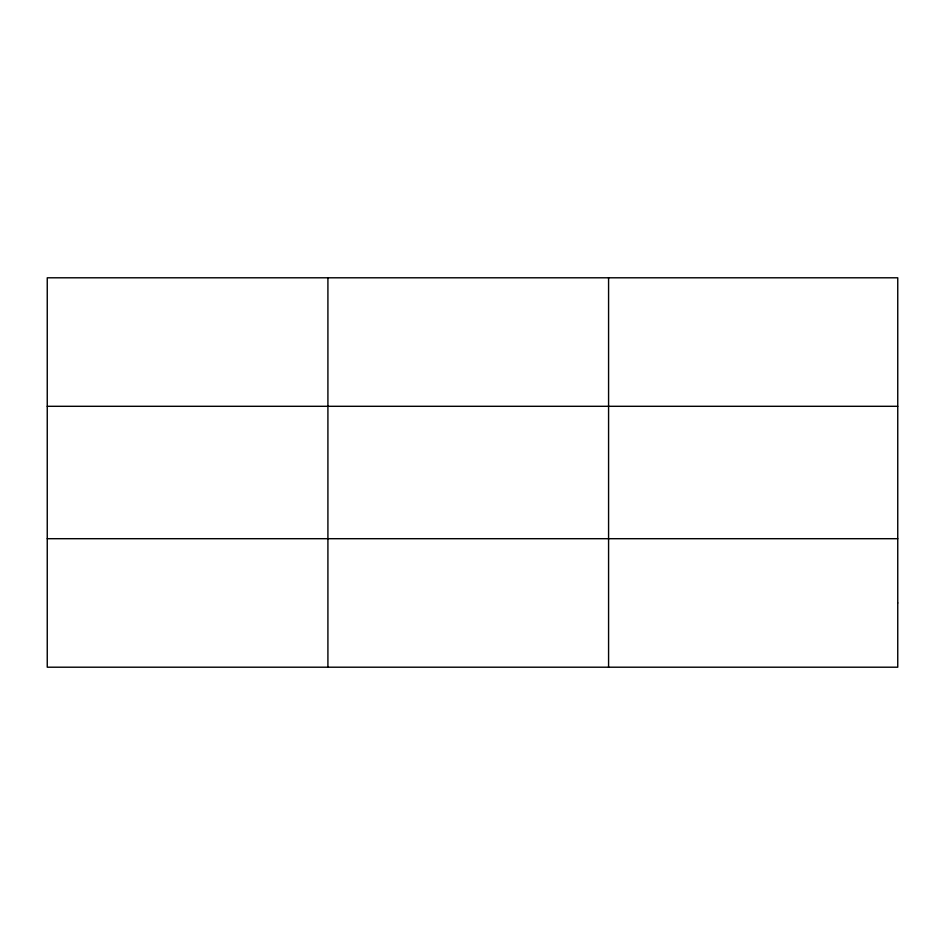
<?xml version="1.0" encoding="UTF-8"?>
<svg xmlns="http://www.w3.org/2000/svg" width="945" height="945" viewBox="0 0 945 945"><rect width="100%" height="100%" fill="white"/><g stroke="black" fill="none" stroke-linecap="round" stroke-linejoin="round"><path stroke-width="1.42" d="M327.915 277.795L327.915 667.205M608.58 277.795L608.58 667.205M47.25 406.303L897.75 406.303M47.25 538.697L897.75 538.697M897.75 602.957L897.75 667.205L47.25 667.205L47.25 277.795L897.75 277.795L897.75 602.957"/></g></svg>
